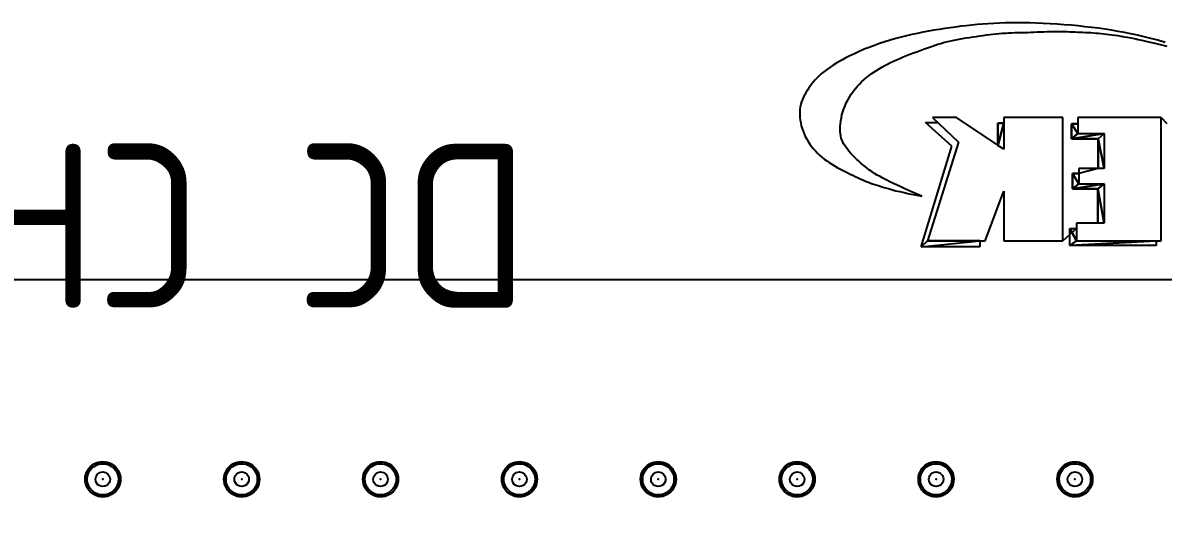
# Model space of a CAD drawing. Header units: millimetres. Extents: x 24815 to 37444, y -10619 to 6020.
# Drawn here: x 35102.66 to 35123.52, y 359.76 to 368.72 of the extents above; entities that cross this region are included whole.
import ezdxf

# ---------------------------------------------------------------- set-up
doc = ezdxf.new("R2010")
doc.units = ezdxf.units.MM
doc.styles.get("Standard").update_dxf_attribs({"font": 'ISOCP.SHX', "bigfont": 'WHGTXT.SHX'})

# ---------------------------------------------------------------- blocks, each defined once
blk = doc.blocks.new('A$C3CC6408C')
at = {"color": 2}
for p, q in [((-19.965, -24.814), (-20.064, -24.83)), ((-19.866, -24.798), (-19.965, -24.814)), ((-19.767, -24.784), (-19.866, -24.798)), ((-19.668, -24.771), (-19.767, -24.784)), ((-19.57, -24.758), (-19.668, -24.771)), ((-19.472, -24.747), (-19.57, -24.758)), ((-19.372, -24.736), (-19.472, -24.747)), ((-19.273, -24.727), (-19.372, -24.736)), ((-19.172, -24.719), (-19.273, -24.727)), ((-19.07, -24.712), (-19.172, -24.719)), ((-18.967, -24.706), (-19.07, -24.712)), ((-18.862, -24.701), (-18.967, -24.706)), ((-18.755, -24.697), (-18.862, -24.701)), ((-18.647, -24.695), (-18.755, -24.697)), ((-18.536, -24.693), (-18.647, -24.695)), ((-18.422, -24.694), (-18.536, -24.693)), ((-18.306, -24.696), (-18.422, -24.694)), ((-18.186, -24.699), (-18.306, -24.696)), ((-18.063, -24.704), (-18.186, -24.699)), ((-17.938, -24.711), (-18.063, -24.704)), ((-17.811, -24.719), (-17.938, -24.711)), ((-17.683, -24.729), (-17.811, -24.719)), ((-17.555, -24.739), (-17.683, -24.729)), ((-17.427, -24.751), (-17.555, -24.739)), ((-17.3, -24.765), (-17.427, -24.751)), ((-17.175, -24.779), (-17.3, -24.765)), ((-17.053, -24.795), (-17.175, -24.779)), ((-16.933, -24.812), (-17.053, -24.795)), ((-16.814, -24.83), (-16.933, -24.812)), ((-20.861, -25.013), (-20.959, -25.043)), ((-20.762, -24.984), (-20.861, -25.013)), ((-20.663, -24.958), (-20.762, -24.984)), ((-20.563, -24.933), (-20.663, -24.958)), ((-20.464, -24.91), (-20.563, -24.933)), ((-20.364, -24.888), (-20.464, -24.91)), ((-20.264, -24.867), (-20.364, -24.888)), ((-20.164, -24.848), (-20.264, -24.867)), ((-20.064, -24.83), (-20.164, -24.848)), ((-19.836, -25.041), (-19.781, -25.028)), ((-19.781, -25.028), (-19.724, -25.016)), ((-19.724, -25.016), (-19.664, -25.004)), ((-19.664, -25.004), (-19.602, -24.992)), ((-19.602, -24.992), (-19.539, -24.982)), ((-19.539, -24.982), (-19.475, -24.971)), ((-19.475, -24.971), (-19.411, -24.961)), ((-19.411, -24.961), (-19.347, -24.952)), ((-19.347, -24.952), (-19.284, -24.943)), ((-19.284, -24.943), (-19.222, -24.933)), ((-19.222, -24.933), (-19.161, -24.925)), ((-19.161, -24.925), (-19.102, -24.917)), ((-19.102, -24.917), (-19.042, -24.909)), ((-19.042, -24.909), (-18.984, -24.901)), ((-18.984, -24.901), (-18.926, -24.895)), ((-18.926, -24.895), (-18.869, -24.889)), ((-18.869, -24.889), (-18.812, -24.884)), ((-18.812, -24.884), (-18.755, -24.881)), ((-18.755, -24.881), (-18.698, -24.878)), ((-18.698, -24.878), (-18.641, -24.876)), ((-18.641, -24.876), (-18.584, -24.874)), ((-18.584, -24.874), (-18.527, -24.873)), ((-18.527, -24.873), (-18.469, -24.872)), ((-18.469, -24.872), (-18.411, -24.87)), ((-18.411, -24.87), (-18.352, -24.869)), ((-18.352, -24.869), (-18.293, -24.867)), ((-18.293, -24.867), (-18.233, -24.864)), ((-18.233, -24.864), (-18.174, -24.862)), ((-18.174, -24.862), (-18.114, -24.859)), ((-18.114, -24.859), (-18.055, -24.857)), ((-18.055, -24.857), (-17.997, -24.855)), ((-17.997, -24.855), (-17.94, -24.853)), ((-17.94, -24.853), (-17.885, -24.852)), ((-17.885, -24.852), (-17.831, -24.852)), ((-17.831, -24.852), (-17.778, -24.852)), ((-17.778, -24.852), (-17.727, -24.853)), ((-17.727, -24.853), (-17.676, -24.853)), ((-17.676, -24.853), (-17.627, -24.855)), ((-17.627, -24.855), (-17.578, -24.857)), ((-17.578, -24.857), (-17.53, -24.859)), ((-17.53, -24.859), (-17.481, -24.861)), ((-17.481, -24.861), (-17.433, -24.863)), ((-17.433, -24.863), (-17.385, -24.864)), ((-17.385, -24.864), (-17.337, -24.867)), ((-17.337, -24.867), (-17.289, -24.869)), ((-17.289, -24.869), (-17.241, -24.872)), ((-17.241, -24.872), (-17.193, -24.874)), ((-17.193, -24.874), (-17.145, -24.878)), ((-17.145, -24.878), (-17.098, -24.881)), ((-17.098, -24.881), (-17.051, -24.885)), ((-17.051, -24.885), (-17.003, -24.889)), ((-17.003, -24.889), (-16.955, -24.894)), ((-16.955, -24.894), (-16.907, -24.899)), ((-16.907, -24.899), (-16.858, -24.906)), ((-16.858, -24.906), (-16.807, -24.912)), ((-16.696, -24.85), (-16.814, -24.83)), ((-16.807, -24.912), (-16.755, -24.92)), ((-16.755, -24.92), (-16.701, -24.928)), ((-16.701, -24.928), (-16.645, -24.937)), ((-16.579, -24.871), (-16.696, -24.85)), ((-16.645, -24.937), (-16.586, -24.948)), ((-16.586, -24.948), (-16.526, -24.959)), ((-16.46, -24.895), (-16.579, -24.871)), ((-16.526, -24.959), (-16.463, -24.971)), ((-16.463, -24.971), (-16.397, -24.984)), ((-16.341, -24.921), (-16.46, -24.895)), ((-16.397, -24.984), (-16.329, -24.998)), ((-16.22, -24.949), (-16.341, -24.921)), ((-16.329, -24.998), (-16.259, -25.013)), ((-16.259, -25.013), (-16.186, -25.028)), ((-16.097, -24.98), (-16.22, -24.949)), ((-16.186, -25.028), (-16.11, -25.046)), ((-15.969, -25.014), (-16.097, -24.98)), ((-15.834, -25.052), (-15.969, -25.014)), ((-21.429, -25.218), (-21.517, -25.259)), ((-21.338, -25.179), (-21.429, -25.218)), ((-21.246, -25.143), (-21.338, -25.179)), ((-21.152, -25.107), (-21.246, -25.143)), ((-21.056, -25.074), (-21.152, -25.107)), ((-20.959, -25.043), (-21.056, -25.074)), ((-20.438, -25.246), (-20.376, -25.223)), ((-20.376, -25.223), (-20.314, -25.201)), ((-20.314, -25.201), (-20.255, -25.179)), ((-20.255, -25.179), (-20.198, -25.158)), ((-20.198, -25.158), (-20.143, -25.139)), ((-20.143, -25.139), (-20.091, -25.12)), ((-20.091, -25.12), (-20.04, -25.103)), ((-20.04, -25.103), (-19.99, -25.086)), ((-19.99, -25.086), (-19.939, -25.07)), ((-19.939, -25.07), (-19.888, -25.055)), ((-19.888, -25.055), (-19.836, -25.041)), ((-16.11, -25.046), (-16.025, -25.065)), ((-16.025, -25.065), (-15.925, -25.09)), ((-15.925, -25.09), (-15.804, -25.121)), ((-21.836, -25.429), (-21.905, -25.472)), ((-21.762, -25.386), (-21.836, -25.429)), ((-21.684, -25.343), (-21.762, -25.386)), ((-21.602, -25.301), (-21.684, -25.343)), ((-21.517, -25.259), (-21.602, -25.301)), ((-20.911, -25.45), (-20.857, -25.423)), ((-20.857, -25.423), (-20.802, -25.396)), ((-20.802, -25.396), (-20.745, -25.37)), ((-20.745, -25.37), (-20.686, -25.345)), ((-20.686, -25.345), (-20.625, -25.319)), ((-20.625, -25.319), (-20.563, -25.294)), ((-20.563, -25.294), (-20.501, -25.27)), ((-20.501, -25.27), (-20.438, -25.246)), ((-22.123, -25.63), (-22.164, -25.666)), ((-22.078, -25.593), (-22.123, -25.63)), ((-22.026, -25.554), (-22.078, -25.593)), ((-21.969, -25.513), (-22.026, -25.554)), ((-21.905, -25.472), (-21.969, -25.513)), ((-21.254, -25.663), (-21.208, -25.629)), ((-21.208, -25.629), (-21.161, -25.597)), ((-21.161, -25.597), (-21.113, -25.566)), ((-21.113, -25.566), (-21.064, -25.535)), ((-21.064, -25.535), (-21.014, -25.506)), ((-21.014, -25.506), (-20.963, -25.478)), ((-20.963, -25.478), (-20.911, -25.45)), ((-22.322, -25.846), (-22.349, -25.884)), ((-22.294, -25.809), (-22.322, -25.846)), ((-22.265, -25.773), (-22.294, -25.809)), ((-22.234, -25.737), (-22.265, -25.773)), ((-22.201, -25.702), (-22.234, -25.737)), ((-22.164, -25.666), (-22.201, -25.702)), ((-21.504, -25.905), (-21.466, -25.859)), ((-21.466, -25.859), (-21.427, -25.816)), ((-21.427, -25.816), (-21.386, -25.775)), ((-21.386, -25.775), (-21.342, -25.736)), ((-21.342, -25.736), (-21.299, -25.698)), ((-21.299, -25.698), (-21.254, -25.663)), ((-22.448, -26.05), (-22.467, -26.095)), ((-22.425, -26.007), (-22.448, -26.05)), ((-22.402, -25.965), (-22.425, -26.007)), ((-22.376, -25.924), (-22.402, -25.965)), ((-22.349, -25.884), (-22.376, -25.924)), ((-21.637, -26.107), (-21.608, -26.054)), ((-21.608, -26.054), (-21.575, -26.003)), ((-21.575, -26.003), (-21.541, -25.953)), ((-21.541, -25.953), (-21.504, -25.905)), ((-22.508, -26.234), (-22.515, -26.281)), ((-22.498, -26.186), (-22.508, -26.234)), ((-22.484, -26.14), (-22.498, -26.186)), ((-22.467, -26.095), (-22.484, -26.14)), ((-21.729, -26.326), (-21.711, -26.271)), ((-21.711, -26.271), (-21.689, -26.215)), ((-21.689, -26.215), (-21.665, -26.161)), ((-21.665, -26.161), (-21.637, -26.107)), ((-22.515, -26.281), (-22.518, -26.33)), ((-22.518, -26.33), (-22.518, -26.379)), ((-22.518, -26.379), (-22.515, -26.428)), ((-22.515, -26.428), (-22.509, -26.478)), ((-22.509, -26.478), (-22.5, -26.528)), ((-21.766, -26.489), (-21.756, -26.436)), ((-21.756, -26.436), (-21.745, -26.381)), ((-21.745, -26.381), (-21.729, -26.326)), ((-19.651, -26.427), (-20.086, -26.427)), ((-20.086, -26.427), (-19.613, -26.876)), ((-18.786, -27.009), (-19.651, -26.427)), ((-17.704, -26.427), (-18.786, -26.427)), ((-18.786, -26.427), (-18.786, -27.009)), ((-17.704, -28.684), (-17.704, -26.427)), ((-15.904, -26.427), (-17.43, -26.427)), ((-17.43, -26.427), (-17.43, -26.723)), ((-15.904, -28.684), (-15.904, -26.427)), ((-15.904, -26.427), (-15.801, -26.537)), ((-22.5, -26.528), (-22.488, -26.578)), ((-22.488, -26.578), (-22.473, -26.627)), ((-22.473, -26.627), (-22.457, -26.677)), ((-22.457, -26.677), (-22.437, -26.725)), ((-21.777, -26.64), (-21.776, -26.592)), ((-21.775, -26.685), (-21.777, -26.64)), ((-21.776, -26.592), (-21.772, -26.541)), ((-21.772, -26.727), (-21.775, -26.685)), ((-21.772, -26.541), (-21.766, -26.489)), ((-19.738, -26.953), (-20.217, -26.517)), ((-20.217, -26.517), (-19.991, -26.517)), ((-18.893, -26.937), (-18.786, -26.533)), ((-18.893, -26.937), (-18.893, -26.533)), ((-18.893, -26.533), (-18.786, -26.533)), ((-18.786, -26.533), (-18.893, -26.937)), ((-18.786, -26.533), (-18.893, -26.533)), ((-18.893, -26.533), (-18.893, -26.937)), ((-18.786, -26.533), (-18.786, -27.009)), ((-17.545, -26.546), (-17.43, -26.723)), ((-17.545, -26.819), (-17.545, -26.546)), ((-17.43, -26.723), (-17.545, -26.546)), ((-17.545, -26.546), (-17.43, -26.546)), ((-17.43, -26.546), (-17.545, -26.546)), ((-17.545, -26.546), (-17.545, -26.819)), ((-17.43, -26.546), (-17.43, -26.723)), ((-22.437, -26.725), (-22.415, -26.774)), ((-22.415, -26.774), (-22.39, -26.821)), ((-22.39, -26.821), (-22.363, -26.867)), ((-22.363, -26.867), (-22.333, -26.913)), ((-21.765, -26.767), (-21.772, -26.727)), ((-21.757, -26.804), (-21.765, -26.767)), ((-21.745, -26.839), (-21.757, -26.804)), ((-21.731, -26.874), (-21.745, -26.839)), ((-21.714, -26.908), (-21.731, -26.874)), ((-19.613, -26.876), (-20.18, -28.684)), ((-17.545, -26.819), (-16.948, -26.723)), ((-17.545, -26.819), (-17.43, -26.723)), ((-16.948, -26.723), (-17.545, -26.819)), ((-17.43, -26.723), (-17.545, -26.819)), ((-17.059, -26.819), (-17.545, -26.819)), ((-17.545, -26.819), (-17.059, -26.819)), ((-17.43, -26.723), (-16.948, -26.723)), ((-17.43, -26.723), (-16.948, -26.723)), ((-16.948, -26.723), (-17.059, -26.819)), ((-17.059, -26.819), (-16.948, -26.723)), ((-17.059, -26.819), (-16.948, -27.358)), ((-17.059, -27.358), (-17.059, -26.819)), ((-16.948, -27.358), (-17.059, -26.819)), ((-17.059, -26.819), (-17.059, -27.358)), ((-16.948, -26.723), (-16.948, -27.358)), ((-16.948, -26.723), (-16.948, -27.358)), ((-22.333, -26.913), (-22.301, -26.956)), ((-22.301, -26.956), (-22.267, -26.999)), ((-22.267, -26.999), (-22.231, -27.04)), ((-22.231, -27.04), (-22.193, -27.079)), ((-22.193, -27.079), (-22.153, -27.117)), ((-21.694, -26.941), (-21.714, -26.908)), ((-21.671, -26.976), (-21.694, -26.941)), ((-21.645, -27.01), (-21.671, -26.976)), ((-21.617, -27.045), (-21.645, -27.01)), ((-21.586, -27.081), (-21.617, -27.045)), ((-21.553, -27.117), (-21.586, -27.081)), ((-20.298, -28.796), (-19.738, -26.953)), ((-18.786, -27.009), (-18.893, -26.937)), ((-22.153, -27.117), (-22.111, -27.153)), ((-22.111, -27.153), (-22.068, -27.188)), ((-22.068, -27.188), (-22.023, -27.222)), ((-22.023, -27.222), (-21.977, -27.254)), ((-21.977, -27.254), (-21.93, -27.284)), ((-21.93, -27.284), (-21.881, -27.313)), ((-21.881, -27.313), (-21.833, -27.341)), ((-21.518, -27.153), (-21.553, -27.117)), ((-21.481, -27.188), (-21.518, -27.153)), ((-21.443, -27.223), (-21.481, -27.188)), ((-21.404, -27.258), (-21.443, -27.223)), ((-21.364, -27.292), (-21.404, -27.258)), ((-21.323, -27.325), (-21.364, -27.292)), ((-21.833, -27.341), (-21.784, -27.367)), ((-21.784, -27.367), (-21.735, -27.392)), ((-21.735, -27.392), (-21.687, -27.417)), ((-21.687, -27.417), (-21.64, -27.44)), ((-21.64, -27.44), (-21.593, -27.463)), ((-21.593, -27.463), (-21.549, -27.484)), ((-21.549, -27.484), (-21.505, -27.506)), ((-21.505, -27.506), (-21.463, -27.526)), ((-21.463, -27.526), (-21.422, -27.545)), ((-21.282, -27.357), (-21.323, -27.325)), ((-21.239, -27.389), (-21.282, -27.357)), ((-21.194, -27.42), (-21.239, -27.389)), ((-21.148, -27.451), (-21.194, -27.42)), ((-21.099, -27.481), (-21.148, -27.451)), ((-21.049, -27.51), (-21.099, -27.481)), ((-20.995, -27.54), (-21.049, -27.51)), ((-17.527, -27.454), (-17.412, -27.644)), ((-17.527, -27.733), (-17.527, -27.454)), ((-17.412, -27.644), (-17.527, -27.454)), ((-17.527, -27.454), (-17.412, -27.454)), ((-17.412, -27.454), (-17.527, -27.454)), ((-17.527, -27.454), (-17.527, -27.733)), ((-17.059, -27.358), (-17.412, -27.454)), ((-16.948, -27.358), (-17.412, -27.358)), ((-17.412, -27.358), (-17.412, -27.644)), ((-17.412, -27.454), (-17.412, -27.644)), ((-16.948, -27.358), (-17.059, -27.358)), ((-21.422, -27.545), (-21.381, -27.564)), ((-21.381, -27.564), (-21.341, -27.581)), ((-21.341, -27.581), (-21.302, -27.598)), ((-21.302, -27.598), (-21.262, -27.614)), ((-21.262, -27.614), (-21.223, -27.628)), ((-21.223, -27.628), (-21.184, -27.642)), ((-21.184, -27.642), (-21.144, -27.656)), ((-21.144, -27.656), (-21.103, -27.669)), ((-21.103, -27.669), (-21.061, -27.681)), ((-21.061, -27.681), (-21.018, -27.694)), ((-21.018, -27.694), (-20.972, -27.708)), ((-20.936, -27.57), (-20.995, -27.54)), ((-20.972, -27.708), (-20.925, -27.721)), ((-20.868, -27.603), (-20.936, -27.57)), ((-20.925, -27.721), (-20.874, -27.736)), ((-20.874, -27.736), (-20.819, -27.751)), ((-20.789, -27.641), (-20.868, -27.603)), ((-20.693, -27.686), (-20.789, -27.641)), ((-20.58, -27.737), (-20.693, -27.686)), ((-20.445, -27.798), (-20.58, -27.737)), ((-17.412, -27.644), (-17.527, -27.733)), ((-17.527, -27.733), (-17.412, -27.644)), ((-16.948, -27.644), (-17.527, -27.733)), ((-17.527, -27.733), (-16.948, -27.644)), ((-17.065, -27.733), (-17.527, -27.733)), ((-17.527, -27.733), (-17.065, -27.733)), ((-17.412, -27.644), (-16.948, -27.644)), ((-17.412, -27.644), (-16.948, -27.644)), ((-17.065, -27.733), (-16.948, -27.644)), ((-16.948, -27.644), (-17.065, -27.733)), ((-16.948, -28.362), (-17.065, -27.733)), ((-17.065, -27.733), (-16.948, -28.362)), ((-17.065, -28.362), (-17.065, -27.733)), ((-17.065, -27.733), (-17.065, -28.362)), ((-16.948, -27.644), (-16.948, -28.362)), ((-16.948, -27.644), (-16.948, -28.362)), ((-20.819, -27.751), (-20.757, -27.767)), ((-20.757, -27.767), (-20.687, -27.785)), ((-20.687, -27.785), (-20.607, -27.803)), ((-20.607, -27.803), (-20.515, -27.824)), ((-20.515, -27.824), (-20.408, -27.846)), ((-20.285, -27.869), (-20.445, -27.798)), ((-20.408, -27.846), (-20.285, -27.869)), ((-19.125, -28.684), (-18.786, -27.778)), ((-18.786, -27.778), (-18.786, -28.684)), ((-16.948, -28.362), (-17.457, -28.362)), ((-17.457, -28.362), (-17.457, -28.684)), ((-16.948, -28.362), (-17.065, -28.362)), ((-17.457, -28.462), (-17.704, -28.684)), ((-17.575, -28.462), (-17.457, -28.684)), ((-17.575, -28.769), (-17.575, -28.462)), ((-17.457, -28.684), (-17.575, -28.462)), ((-17.575, -28.462), (-17.457, -28.462)), ((-17.575, -28.769), (-17.575, -28.462)), ((-17.575, -28.462), (-17.457, -28.462)), ((-17.457, -28.462), (-17.457, -28.684)), ((-20.298, -28.796), (-19.221, -28.684)), ((-20.18, -28.684), (-20.298, -28.796)), ((-20.298, -28.796), (-19.221, -28.684)), ((-19.221, -28.684), (-20.18, -28.684)), ((-20.18, -28.684), (-19.125, -28.684)), ((-19.221, -28.684), (-19.221, -28.796)), ((-19.221, -28.684), (-19.221, -28.796)), ((-18.786, -28.684), (-17.704, -28.684)), ((-17.457, -28.684), (-17.575, -28.769)), ((-17.575, -28.769), (-17.457, -28.684)), ((-16, -28.684), (-17.575, -28.769)), ((-17.575, -28.769), (-16, -28.684)), ((-16, -28.769), (-17.575, -28.769)), ((-16, -28.769), (-17.575, -28.769)), ((-17.457, -28.684), (-16, -28.684)), ((-17.457, -28.684), (-15.904, -28.684)), ((-16, -28.684), (-16, -28.769)), ((-16, -28.684), (-16, -28.769)), ((-19.221, -28.796), (-20.298, -28.796)), ((-19.221, -28.796), (-20.298, -28.796))]:
    blk.add_line(p, q, dxfattribs=at)
at = {"color": 2, "extrusion": (0, 0, -1)}
for centre, major_axis, start_param, end_param in [((-35.264, -33.05), (-0.229, 0.229), 5.497787, 8.63938), ((-35.264, -33.05), (-0.229, 0.229), 5.497787, 8.63938), ((-35.264, -33.05), (-0.225, 0.225), 5.497787, 8.63938), ((-35.264, -33.05), (-0.225, 0.225), 5.497787, 8.63938), ((-32.724, -33.05), (-0.229, 0.229), 5.497787, 8.63938), ((-32.724, -33.05), (-0.229, 0.229), 5.497787, 8.63938), ((-32.724, -33.05), (0.225, 0.225), 3.926991, 7.068583), ((-32.724, -33.05), (0.225, 0.225), 3.926991, 7.068583), ((-30.184, -33.05), (-0.229, 0.229), 5.497787, 8.63938), ((-30.184, -33.05), (-0.229, 0.229), 5.497787, 8.63938), ((-30.184, -33.05), (0.225, 0.225), 3.926991, 7.068583), ((-30.184, -33.05), (0.225, 0.225), 3.926991, 7.068583), ((-27.644, -33.05), (-0.229, 0.229), 5.497787, 8.63938), ((-27.644, -33.05), (-0.229, 0.229), 5.497787, 8.63938), ((-27.644, -33.05), (-0.225, 0.225), 5.497787, 8.63938), ((-27.644, -33.05), (-0.225, 0.225), 5.497787, 8.63938), ((-25.104, -33.05), (-0.229, 0.229), 5.497787, 8.63938), ((-25.104, -33.05), (-0.229, 0.229), 5.497787, 8.63938), ((-25.104, -33.05), (-0.225, 0.225), 5.497787, 8.63938), ((-25.104, -33.05), (-0.225, 0.225), 5.497787, 8.63938), ((-22.564, -33.05), (-0.229, 0.229), 5.497787, 8.63938), ((-22.564, -33.05), (-0.229, 0.229), 5.497787, 8.63938), ((-22.564, -33.05), (-0.225, 0.225), 5.497787, 8.63938), ((-22.564, -33.05), (-0.225, 0.225), 5.497787, 8.63938), ((-20.024, -33.05), (-0.229, 0.229), 5.497787, 8.63938), ((-20.024, -33.05), (-0.229, 0.229), 5.497787, 8.63938), ((-20.024, -33.05), (0.225, 0.225), 3.926991, 7.068583), ((-20.024, -33.05), (0.225, 0.225), 3.926991, 7.068583), ((-17.484, -33.05), (-0.229, 0.229), 5.497787, 8.63938), ((-17.484, -33.05), (-0.229, 0.229), 5.497787, 8.63938), ((-17.484, -33.05), (0.225, 0.225), 3.926991, 7.068583), ((-17.484, -33.05), (0.225, 0.225), 3.926991, 7.068583), ((-35.264, -33.05), (0.202, 0.202), 3.926991, 7.068583), ((-35.264, -33.05), (0.202, 0.202), 3.926991, 7.068583), ((-35.264, -33.05), (0.202, 0.202), 3.926991, 7.068583), ((-35.264, -33.05), (0.202, 0.202), 3.926991, 7.068583), ((-35.264, -33.05), (0.202, 0.202), 3.926991, 7.068583), ((-35.264, -33.05), (0.202, 0.202), 3.926991, 7.068583), ((-35.264, -33.05), (0.202, 0.202), 3.926991, 7.068583), ((-35.264, -33.05), (0.202, 0.202), 3.926991, 7.068583), ((-35.264, -33.05), (0.202, 0.202), 3.926991, 7.068583), ((-35.264, -33.05), (0.202, 0.202), 3.926991, 7.068583), ((-35.264, -33.05), (0.202, 0.202), 3.926991, 7.068583), ((-35.264, -33.05), (0.0943, 0.0943), 3.926991, 7.068583), ((-35.264, -33.05), (0.0943, 0.0943), 3.926991, 7.068583), ((-32.724, -33.05), (-0.202, 0.202), 5.497787, 8.63938), ((-32.724, -33.05), (-0.202, 0.202), 5.497787, 8.63938), ((-32.724, -33.05), (-0.202, 0.202), 5.497787, 8.63938), ((-32.724, -33.05), (-0.202, 0.202), 5.497787, 8.63938), ((-32.724, -33.05), (-0.202, 0.202), 5.497787, 8.63938), ((-32.724, -33.05), (-0.202, 0.202), 5.497787, 8.63938), ((-32.724, -33.05), (-0.202, 0.202), 5.497787, 8.63938), ((-32.724, -33.05), (-0.202, 0.202), 5.497787, 8.63938), ((-32.724, -33.05), (-0.202, 0.202), 5.497787, 8.63938), ((-32.724, -33.05), (-0.202, 0.202), 5.497787, 8.63938), ((-32.724, -33.05), (-0.202, 0.202), 5.497787, 8.63938), ((-32.724, -33.05), (-0.0943, 0.0943), 5.497787, 8.63938), ((-32.724, -33.05), (-0.0943, 0.0943), 5.497787, 8.63938), ((-30.184, -33.05), (-0.202, 0.202), 5.497787, 8.63938), ((-30.184, -33.05), (-0.202, 0.202), 5.497787, 8.63938), ((-30.184, -33.05), (-0.202, 0.202), 5.497787, 8.63938), ((-30.184, -33.05), (-0.202, 0.202), 5.497787, 8.63938), ((-30.184, -33.05), (-0.202, 0.202), 5.497787, 8.63938), ((-30.184, -33.05), (-0.202, 0.202), 5.497787, 8.63938), ((-30.184, -33.05), (-0.202, 0.202), 5.497787, 8.63938), ((-30.184, -33.05), (-0.202, 0.202), 5.497787, 8.63938), ((-30.184, -33.05), (-0.202, 0.202), 5.497787, 8.63938), ((-30.184, -33.05), (-0.202, 0.202), 5.497787, 8.63938), ((-30.184, -33.05), (-0.202, 0.202), 5.497787, 8.63938), ((-30.184, -33.05), (0.0943, 0.0943), 3.926991, 7.068583), ((-30.184, -33.05), (0.0943, 0.0943), 3.926991, 7.068583), ((-27.644, -33.05), (-0.202, 0.202), 5.497787, 8.63938), ((-27.644, -33.05), (-0.202, 0.202), 5.497787, 8.63938), ((-27.644, -33.05), (-0.202, 0.202), 5.497787, 8.63938), ((-27.644, -33.05), (-0.202, 0.202), 5.497787, 8.63938), ((-27.644, -33.05), (-0.202, 0.202), 5.497787, 8.63938), ((-27.644, -33.05), (-0.202, 0.202), 5.497787, 8.63938), ((-27.644, -33.05), (-0.202, 0.202), 5.497787, 8.63938), ((-27.644, -33.05), (-0.202, 0.202), 5.497787, 8.63938), ((-27.644, -33.05), (-0.202, 0.202), 5.497787, 8.63938), ((-27.644, -33.05), (-0.202, 0.202), 5.497787, 8.63938), ((-27.644, -33.05), (-0.202, 0.202), 5.497787, 8.63938), ((-27.644, -33.05), (0.0943, 0.0943), 3.926991, 7.068583), ((-27.644, -33.05), (0.0943, 0.0943), 3.926991, 7.068583), ((-25.104, -33.05), (-0.202, 0.202), 5.497787, 8.63938), ((-25.104, -33.05), (-0.202, 0.202), 5.497787, 8.63938), ((-25.104, -33.05), (-0.202, 0.202), 5.497787, 8.63938), ((-25.104, -33.05), (-0.202, 0.202), 5.497787, 8.63938), ((-25.104, -33.05), (-0.202, 0.202), 5.497787, 8.63938), ((-25.104, -33.05), (-0.202, 0.202), 5.497787, 8.63938), ((-25.104, -33.05), (-0.202, 0.202), 5.497787, 8.63938), ((-25.104, -33.05), (-0.202, 0.202), 5.497787, 8.63938), ((-25.104, -33.05), (-0.202, 0.202), 5.497787, 8.63938), ((-25.104, -33.05), (-0.202, 0.202), 5.497787, 8.63938), ((-25.104, -33.05), (-0.202, 0.202), 5.497787, 8.63938), ((-25.104, -33.05), (0.0943, 0.0943), 3.926991, 7.068583), ((-25.104, -33.05), (0.0943, 0.0943), 3.926991, 7.068583), ((-22.564, -33.05), (0.202, 0.202), 3.926991, 7.068583), ((-22.564, -33.05), (0.202, 0.202), 3.926991, 7.068583), ((-22.564, -33.05), (0.202, 0.202), 3.926991, 7.068583), ((-22.564, -33.05), (0.202, 0.202), 3.926991, 7.068583), ((-22.564, -33.05), (0.202, 0.202), 3.926991, 7.068583), ((-22.564, -33.05), (0.202, 0.202), 3.926991, 7.068583), ((-22.564, -33.05), (0.202, 0.202), 3.926991, 7.068583), ((-22.564, -33.05), (0.202, 0.202), 3.926991, 7.068583), ((-22.564, -33.05), (0.202, 0.202), 3.926991, 7.068583), ((-22.564, -33.05), (0.202, 0.202), 3.926991, 7.068583), ((-22.564, -33.05), (0.202, 0.202), 3.926991, 7.068583), ((-22.564, -33.05), (0.0943, 0.0943), 3.926991, 7.068583), ((-22.564, -33.05), (0.0943, 0.0943), 3.926991, 7.068583), ((-20.024, -33.05), (-0.202, 0.202), 5.497787, 8.63938), ((-20.024, -33.05), (-0.202, 0.202), 5.497787, 8.63938), ((-20.024, -33.05), (-0.202, 0.202), 5.497787, 8.63938), ((-20.024, -33.05), (-0.202, 0.202), 5.497787, 8.63938), ((-20.024, -33.05), (-0.202, 0.202), 5.497787, 8.63938), ((-20.024, -33.05), (-0.202, 0.202), 5.497787, 8.63938), ((-20.024, -33.05), (-0.202, 0.202), 5.497787, 8.63938), ((-20.024, -33.05), (-0.202, 0.202), 5.497787, 8.63938), ((-20.024, -33.05), (-0.202, 0.202), 5.497787, 8.63938), ((-20.024, -33.05), (-0.202, 0.202), 5.497787, 8.63938), ((-20.024, -33.05), (-0.202, 0.202), 5.497787, 8.63938), ((-20.024, -33.05), (-0.0943, 0.0943), 5.497787, 8.63938), ((-20.024, -33.05), (-0.0943, 0.0943), 5.497787, 8.63938), ((-17.484, -33.05), (-0.202, 0.202), 5.497787, 8.63938), ((-17.484, -33.05), (-0.202, 0.202), 5.497787, 8.63938), ((-17.484, -33.05), (-0.202, 0.202), 5.497787, 8.63938), ((-17.484, -33.05), (-0.202, 0.202), 5.497787, 8.63938), ((-17.484, -33.05), (-0.202, 0.202), 5.497787, 8.63938), ((-17.484, -33.05), (-0.202, 0.202), 5.497787, 8.63938), ((-17.484, -33.05), (-0.202, 0.202), 5.497787, 8.63938), ((-17.484, -33.05), (-0.202, 0.202), 5.497787, 8.63938), ((-17.484, -33.05), (-0.202, 0.202), 5.497787, 8.63938), ((-17.484, -33.05), (-0.202, 0.202), 5.497787, 8.63938), ((-17.484, -33.05), (-0.202, 0.202), 5.497787, 8.63938), ((-17.484, -33.05), (0.0943, 0.0943), 3.926991, 7.068583), ((-17.484, -33.05), (0.0943, 0.0943), 3.926991, 7.068583), ((-35.264, -33.05), (0.229, 0.229), 0.785398, 3.926991), ((-35.264, -33.05), (0.229, 0.229), 0.785398, 3.926991), ((-35.264, -33.05), (0.225, 0.225), 0.785398, 3.926991), ((-35.264, -33.05), (0.225, 0.225), 0.785398, 3.926991), ((-35.264, -33.05), (0.202, 0.202), 0.785398, 3.926991), ((-35.264, -33.05), (0.202, 0.202), 0.785398, 3.926991), ((-35.264, -33.05), (0.202, 0.202), 0.785398, 3.926991), ((-35.264, -33.05), (0.202, 0.202), 0.785398, 3.926991), ((-35.264, -33.05), (0.202, 0.202), 0.785398, 3.926991), ((-35.264, -33.05), (0.202, 0.202), 0.785398, 3.926991), ((-35.264, -33.05), (0.202, 0.202), 0.785398, 3.926991), ((-35.264, -33.05), (0.202, 0.202), 0.785398, 3.926991), ((-35.264, -33.05), (0.202, 0.202), 0.785398, 3.926991), ((-35.264, -33.05), (0.202, 0.202), 0.785398, 3.926991), ((-35.264, -33.05), (0.202, 0.202), 0.785398, 3.926991), ((-35.264, -33.05), (-0.0943, 0.0943), 2.356194, 5.497787), ((-35.264, -33.05), (-0.0943, 0.0943), 2.356194, 5.497787), ((-32.724, -33.05), (0.229, 0.229), 0.785398, 3.926991), ((-32.724, -33.05), (0.229, 0.229), 0.785398, 3.926991), ((-32.724, -33.05), (0.225, 0.225), 0.785398, 3.926991), ((-32.724, -33.05), (0.225, 0.225), 0.785398, 3.926991), ((-32.724, -33.05), (0.202, 0.202), 0.785398, 3.926991), ((-32.724, -33.05), (0.202, 0.202), 0.785398, 3.926991), ((-32.724, -33.05), (0.202, 0.202), 0.785398, 3.926991), ((-32.724, -33.05), (0.202, 0.202), 0.785398, 3.926991), ((-32.724, -33.05), (0.202, 0.202), 0.785398, 3.926991), ((-32.724, -33.05), (0.202, 0.202), 0.785398, 3.926991), ((-32.724, -33.05), (0.202, 0.202), 0.785398, 3.926991), ((-32.724, -33.05), (0.202, 0.202), 0.785398, 3.926991), ((-32.724, -33.05), (0.202, 0.202), 0.785398, 3.926991), ((-32.724, -33.05), (0.202, 0.202), 0.785398, 3.926991), ((-32.724, -33.05), (0.202, 0.202), 0.785398, 3.926991), ((-32.724, -33.05), (-0.0943, 0.0943), 2.356194, 5.497787), ((-32.724, -33.05), (-0.0943, 0.0943), 2.356194, 5.497787), ((-30.184, -33.05), (0.229, 0.229), 0.785398, 3.926991), ((-30.184, -33.05), (0.229, 0.229), 0.785398, 3.926991), ((-30.184, -33.05), (-0.225, 0.225), 2.356194, 5.497787), ((-30.184, -33.05), (-0.225, 0.225), 2.356194, 5.497787), ((-30.184, -33.05), (-0.202, 0.202), 2.356194, 5.497787), ((-30.184, -33.05), (-0.202, 0.202), 2.356194, 5.497787), ((-30.184, -33.05), (-0.202, 0.202), 2.356194, 5.497787), ((-30.184, -33.05), (-0.202, 0.202), 2.356194, 5.497787), ((-30.184, -33.05), (-0.202, 0.202), 2.356194, 5.497787), ((-30.184, -33.05), (-0.202, 0.202), 2.356194, 5.497787), ((-30.184, -33.05), (-0.202, 0.202), 2.356194, 5.497787), ((-30.184, -33.05), (-0.202, 0.202), 2.356194, 5.497787), ((-30.184, -33.05), (-0.202, 0.202), 2.356194, 5.497787), ((-30.184, -33.05), (-0.202, 0.202), 2.356194, 5.497787), ((-30.184, -33.05), (-0.202, 0.202), 2.356194, 5.497787), ((-30.184, -33.05), (0.0943, 0.0943), 0.785398, 3.926991), ((-30.184, -33.05), (0.0943, 0.0943), 0.785398, 3.926991), ((-27.644, -33.05), (0.229, 0.229), 0.785398, 3.926991), ((-27.644, -33.05), (0.229, 0.229), 0.785398, 3.926991), ((-27.644, -33.05), (-0.225, 0.225), 2.356194, 5.497787), ((-27.644, -33.05), (-0.225, 0.225), 2.356194, 5.497787), ((-27.644, -33.05), (-0.202, 0.202), 2.356194, 5.497787), ((-27.644, -33.05), (-0.202, 0.202), 2.356194, 5.497787), ((-27.644, -33.05), (-0.202, 0.202), 2.356194, 5.497787), ((-27.644, -33.05), (-0.202, 0.202), 2.356194, 5.497787), ((-27.644, -33.05), (-0.202, 0.202), 2.356194, 5.497787), ((-27.644, -33.05), (-0.202, 0.202), 2.356194, 5.497787), ((-27.644, -33.05), (-0.202, 0.202), 2.356194, 5.497787), ((-27.644, -33.05), (-0.202, 0.202), 2.356194, 5.497787), ((-27.644, -33.05), (-0.202, 0.202), 2.356194, 5.497787), ((-27.644, -33.05), (-0.202, 0.202), 2.356194, 5.497787), ((-27.644, -33.05), (-0.202, 0.202), 2.356194, 5.497787), ((-27.644, -33.05), (0.0943, 0.0943), 0.785398, 3.926991), ((-27.644, -33.05), (0.0943, 0.0943), 0.785398, 3.926991), ((-25.104, -33.05), (0.229, 0.229), 0.785398, 3.926991), ((-25.104, -33.05), (0.229, 0.229), 0.785398, 3.926991), ((-25.104, -33.05), (0.225, 0.225), 0.785398, 3.926991), ((-25.104, -33.05), (0.225, 0.225), 0.785398, 3.926991), ((-25.104, -33.05), (0.202, 0.202), 0.785398, 3.926991), ((-25.104, -33.05), (0.202, 0.202), 0.785398, 3.926991), ((-25.104, -33.05), (0.202, 0.202), 0.785398, 3.926991), ((-25.104, -33.05), (0.202, 0.202), 0.785398, 3.926991), ((-25.104, -33.05), (0.202, 0.202), 0.785398, 3.926991), ((-25.104, -33.05), (0.202, 0.202), 0.785398, 3.926991), ((-25.104, -33.05), (0.202, 0.202), 0.785398, 3.926991), ((-25.104, -33.05), (0.202, 0.202), 0.785398, 3.926991), ((-25.104, -33.05), (0.202, 0.202), 0.785398, 3.926991), ((-25.104, -33.05), (0.202, 0.202), 0.785398, 3.926991), ((-25.104, -33.05), (0.202, 0.202), 0.785398, 3.926991), ((-25.104, -33.05), (0.0943, 0.0943), 0.785398, 3.926991), ((-25.104, -33.05), (0.0943, 0.0943), 0.785398, 3.926991), ((-22.564, -33.05), (0.229, 0.229), 0.785398, 3.926991), ((-22.564, -33.05), (0.229, 0.229), 0.785398, 3.926991), ((-22.564, -33.05), (0.225, 0.225), 0.785398, 3.926991), ((-22.564, -33.05), (0.225, 0.225), 0.785398, 3.926991), ((-22.564, -33.05), (0.202, 0.202), 0.785398, 3.926991), ((-22.564, -33.05), (0.202, 0.202), 0.785398, 3.926991), ((-22.564, -33.05), (0.202, 0.202), 0.785398, 3.926991), ((-22.564, -33.05), (0.202, 0.202), 0.785398, 3.926991), ((-22.564, -33.05), (0.202, 0.202), 0.785398, 3.926991), ((-22.564, -33.05), (0.202, 0.202), 0.785398, 3.926991), ((-22.564, -33.05), (0.202, 0.202), 0.785398, 3.926991), ((-22.564, -33.05), (0.202, 0.202), 0.785398, 3.926991), ((-22.564, -33.05), (0.202, 0.202), 0.785398, 3.926991), ((-22.564, -33.05), (0.202, 0.202), 0.785398, 3.926991), ((-22.564, -33.05), (0.202, 0.202), 0.785398, 3.926991), ((-22.564, -33.05), (-0.0943, 0.0943), 2.356194, 5.497787), ((-22.564, -33.05), (-0.0943, 0.0943), 2.356194, 5.497787), ((-20.024, -33.05), (0.229, 0.229), 0.785398, 3.926991), ((-20.024, -33.05), (0.229, 0.229), 0.785398, 3.926991), ((-20.024, -33.05), (0.225, 0.225), 0.785398, 3.926991), ((-20.024, -33.05), (0.225, 0.225), 0.785398, 3.926991), ((-20.024, -33.05), (0.202, 0.202), 0.785398, 3.926991), ((-20.024, -33.05), (0.202, 0.202), 0.785398, 3.926991), ((-20.024, -33.05), (0.202, 0.202), 0.785398, 3.926991), ((-20.024, -33.05), (0.202, 0.202), 0.785398, 3.926991), ((-20.024, -33.05), (0.202, 0.202), 0.785398, 3.926991), ((-20.024, -33.05), (0.202, 0.202), 0.785398, 3.926991), ((-20.024, -33.05), (0.202, 0.202), 0.785398, 3.926991), ((-20.024, -33.05), (0.202, 0.202), 0.785398, 3.926991), ((-20.024, -33.05), (0.202, 0.202), 0.785398, 3.926991), ((-20.024, -33.05), (0.202, 0.202), 0.785398, 3.926991), ((-20.024, -33.05), (0.202, 0.202), 0.785398, 3.926991), ((-20.024, -33.05), (-0.0943, 0.0943), 2.356194, 5.497787), ((-20.024, -33.05), (-0.0943, 0.0943), 2.356194, 5.497787), ((-17.484, -33.05), (0.229, 0.229), 0.785398, 3.926991), ((-17.484, -33.05), (0.229, 0.229), 0.785398, 3.926991), ((-17.484, -33.05), (-0.225, 0.225), 2.356194, 5.497787), ((-17.484, -33.05), (-0.225, 0.225), 2.356194, 5.497787), ((-17.484, -33.05), (-0.202, 0.202), 2.356194, 5.497787), ((-17.484, -33.05), (-0.202, 0.202), 2.356194, 5.497787), ((-17.484, -33.05), (-0.202, 0.202), 2.356194, 5.497787), ((-17.484, -33.05), (-0.202, 0.202), 2.356194, 5.497787), ((-17.484, -33.05), (-0.202, 0.202), 2.356194, 5.497787), ((-17.484, -33.05), (-0.202, 0.202), 2.356194, 5.497787), ((-17.484, -33.05), (-0.202, 0.202), 2.356194, 5.497787), ((-17.484, -33.05), (-0.202, 0.202), 2.356194, 5.497787), ((-17.484, -33.05), (-0.202, 0.202), 2.356194, 5.497787), ((-17.484, -33.05), (-0.202, 0.202), 2.356194, 5.497787), ((-17.484, -33.05), (-0.202, 0.202), 2.356194, 5.497787), ((-17.484, -33.05), (0.0943, 0.0943), 0.785398, 3.926991), ((-17.484, -33.05), (0.0943, 0.0943), 0.785398, 3.926991)]:
    blk.add_ellipse(centre, major_axis=major_axis, ratio=1, start_param=start_param, end_param=end_param, dxfattribs=at)
at = {"color": 2}
for p in [(-35.264, -33.05), (-32.724, -33.05), (-30.184, -33.05), (-27.644, -33.05), (-25.104, -33.05), (-22.564, -33.05), (-20.024, -33.05), (-17.484, -33.05)]:
    blk.add_point(p, dxfattribs=at)
at = {"color": 2, "text_generation_flag": 4}
blk.add_text('DC CHOPPER 4CH', height=3.00006, rotation=180, dxfattribs=at).set_placement((-27.471, -29.908))
blk = doc.blocks.new('A$C43293707')
at = {"color": 1}
blk.add_lwpolyline([(-20.5, -10), (209.5, -10), (209.5, 10), (-20.5, 10)], close=True, dxfattribs=at)
blk = doc.blocks.new('A$C2A0E6E33')
for name, p in [('A$C3CC6408C', (311.474, -35.1)), ('A$C43293707', (96, -74.5))]:
    blk.add_blockref(name, p)
blk = doc.blocks.new('A$C5DC13BC3')
blk.add_blockref('A$C2A0E6E33', (-347, -418.5))

msp = doc.modelspace()

# ---------------------------------------------------------------- block references
msp.add_blockref('A$C5DC13BC3', (35174.91675, 847.01411))

doc.saveas('drawing.dxf')
